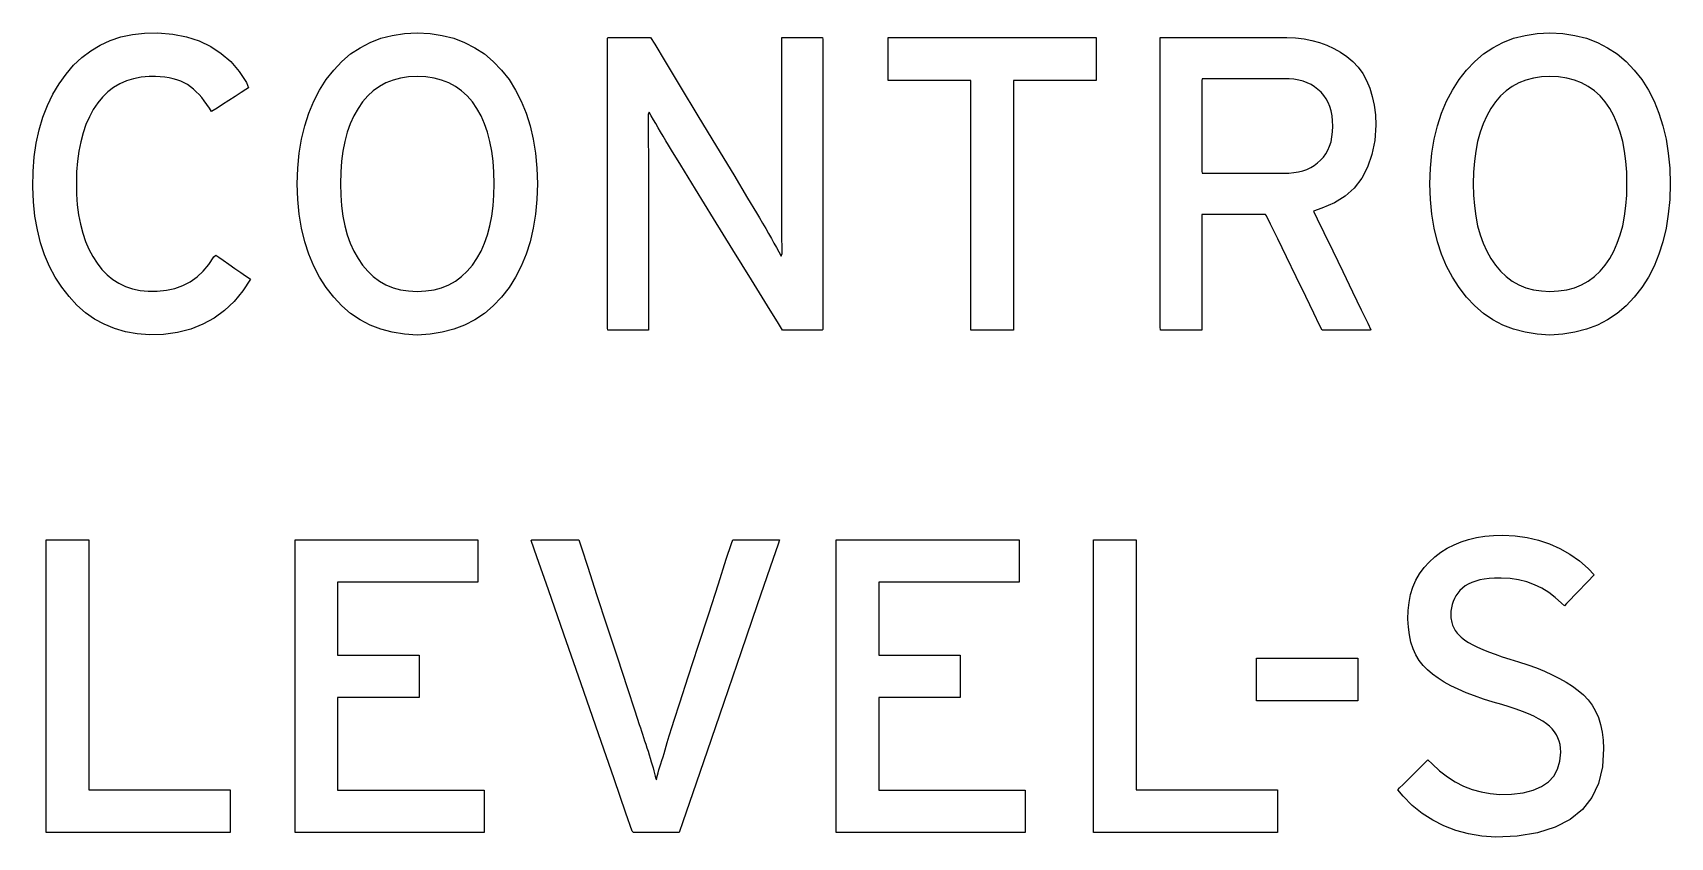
# Model space of a CAD drawing. Extents: x 1 to 47.7, y 0.2 to 35.
# Drawn here: x 1.831 to 3.298, y 23.596 to 24.317 of the extents above; entities that cross this region are included whole.
import ezdxf

# ---------------------------------------------------------------- set-up
doc = ezdxf.new("R2010")
doc.units = 0
doc.header["$MEASUREMENT"] = 0
doc.layers.add('7_0_____DWG', color=7, linetype='CONTINUOUS')

msp = doc.modelspace()

# ---------------------------------------------------------------- linework, layer by layer
at = {"layer": '7_0_____DWG'}
for points in [[(2.0262, 24.0959), (2.0193, 24.0853), (2.0116, 24.0759), (2.0031, 24.0678), (1.9938, 24.061), (1.9837, 24.0554), (1.9727, 24.0511), (1.961, 24.048), (1.9484, 24.0463), (1.9357, 24.0459), (1.9247, 24.0468), (1.9143, 24.0487), (1.9044, 24.0516), (1.8951, 24.0554), (1.8864, 24.0601), (1.8783, 24.0658), (1.8707, 24.0725), (1.8637, 24.0802), (1.8571, 24.0886), (1.8513, 24.0976), (1.8461, 24.1072), (1.8417, 24.1175), (1.8381, 24.1284), (1.8353, 24.14), (1.8331, 24.1522), (1.8318, 24.165), (1.8312, 24.1785), (1.8314, 24.1922), (1.8325, 24.2053), (1.8343, 24.2178), (1.8369, 24.2297), (1.8402, 24.2409), (1.8443, 24.2515), (1.8491, 24.2615), (1.8547, 24.2709), (1.861, 24.2796), (1.8678, 24.2875), (1.8752, 24.2944), (1.8831, 24.3004), (1.8916, 24.3055), (1.9006, 24.3096), (1.9102, 24.3128), (1.9204, 24.315), (1.9312, 24.3163), (1.9433, 24.3165), (1.9566, 24.3153), (1.9689, 24.3129), (1.9802, 24.3093), (1.9906, 24.3043), (2.0001, 24.2981), (2.0086, 24.2907), (2.0161, 24.2819), (2.0227, 24.272), (2.0246, 24.2673), (2.0221, 24.2657), (2.0179, 24.263), (2.0126, 24.2596), (2.0069, 24.2559), (2.0013, 24.2522), (1.9964, 24.2491), (1.9929, 24.2469), (1.9914, 24.2459), (1.9895, 24.249), (1.9872, 24.2524), (1.9849, 24.2556), (1.9826, 24.2585), (1.9802, 24.2613), (1.9777, 24.2638), (1.9751, 24.2661), (1.9725, 24.2682), (1.9698, 24.2701), (1.9669, 24.2717), (1.9638, 24.2731), (1.9604, 24.2743), (1.957, 24.2753), (1.9533, 24.2761), (1.9494, 24.2767), (1.9454, 24.2772), (1.9412, 24.2774), (1.9356, 24.2773), (1.9283, 24.2767), (1.9215, 24.2753), (1.9151, 24.2734), (1.9091, 24.2708), (1.9035, 24.2675), (1.8984, 24.2636), (1.8937, 24.259), (1.8894, 24.2538), (1.8854, 24.2479), (1.8819, 24.2414), (1.8788, 24.2344), (1.8763, 24.2269), (1.8741, 24.219), (1.8725, 24.2105), (1.8713, 24.2015), (1.8705, 24.192), (1.8703, 24.182), (1.8705, 24.172), (1.8711, 24.1625), (1.8723, 24.1536), (1.8739, 24.1451), (1.8759, 24.1371), (1.8785, 24.1297), (1.8815, 24.1227), (1.8849, 24.1162), (1.8888, 24.1102), (1.8931, 24.1046), (1.8977, 24.0997), (1.9028, 24.0955), (1.9083, 24.0921), (1.9143, 24.0893), (1.9206, 24.0872), (1.9274, 24.0857), (1.9346, 24.085), (1.9426, 24.085), (1.9509, 24.0859), (1.9586, 24.0876), (1.9657, 24.0901), (1.9723, 24.0935), (1.9784, 24.0978), (1.984, 24.1029), (1.989, 24.1089), (1.9934, 24.1158), (1.9952, 24.1173), (1.9978, 24.1155), (2.0019, 24.1127), (2.0069, 24.1092), (2.0123, 24.1055), (2.0175, 24.1019), (2.0219, 24.0989), (2.025, 24.0967)], [(2.2834, 24.1813), (2.2829, 24.1673), (2.2817, 24.154), (2.2796, 24.1414), (2.2768, 24.1294), (2.2733, 24.1182), (2.2689, 24.1076), (2.2638, 24.0977), (2.2579, 24.0884), (2.2512, 24.0798), (2.2438, 24.072), (2.2358, 24.0652), (2.2272, 24.0595), (2.2181, 24.0547), (2.2083, 24.051), (2.198, 24.0482), (2.1871, 24.0465), (2.1755, 24.0458), (2.1641, 24.0465), (2.1533, 24.0482), (2.1431, 24.051), (2.1334, 24.0547), (2.1244, 24.0595), (2.116, 24.0652), (2.1081, 24.072), (2.1009, 24.0798), (2.0942, 24.0884), (2.0881, 24.0977), (2.0829, 24.1076), (2.0784, 24.1182), (2.0748, 24.1294), (2.0719, 24.1414), (2.0698, 24.154), (2.0686, 24.1673), (2.0681, 24.1813), (2.0686, 24.1952), (2.0698, 24.2086), (2.0719, 24.2212), (2.0748, 24.2332), (2.0784, 24.2445), (2.0829, 24.2552), (2.0881, 24.2652), (2.0942, 24.2746), (2.1009, 24.2832), (2.1081, 24.2909), (2.116, 24.2976), (2.1244, 24.3032), (2.1334, 24.3079), (2.1431, 24.3116), (2.1533, 24.3142), (2.1641, 24.3159), (2.1755, 24.3166), (2.1871, 24.3159), (2.198, 24.3142), (2.2083, 24.3116), (2.2181, 24.3079), (2.2272, 24.3032), (2.2358, 24.2976), (2.2438, 24.2909), (2.2512, 24.2832), (2.2579, 24.2746), (2.2638, 24.2652), (2.2689, 24.2552), (2.2733, 24.2445), (2.2768, 24.2332), (2.2796, 24.2212), (2.2817, 24.2086), (2.2829, 24.1952)], [(2.5029, 24.05), (2.4992, 24.056), (2.4894, 24.072), (2.4752, 24.0951), (2.4585, 24.1222), (2.4411, 24.1503), (2.425, 24.1766), (2.4118, 24.198), (2.4035, 24.2114), (2.4009, 24.2158), (2.3984, 24.2199), (2.396, 24.2239), (2.3937, 24.2277), (2.3915, 24.2315), (2.3894, 24.2352), (2.3873, 24.2387), (2.3853, 24.2421), (2.3834, 24.2454), (2.3826, 24.2433), (2.3826, 24.237), (2.3826, 24.2304), (2.3827, 24.2237), (2.3827, 24.2168), (2.3828, 24.2097), (2.3828, 24.2024), (2.3829, 24.1949), (2.383, 24.1871), (2.383, 24.1823), (2.383, 24.1701), (2.383, 24.1517), (2.383, 24.1297), (2.383, 24.1063), (2.383, 24.0843), (2.383, 24.0659), (2.383, 24.0537), (2.3829, 24.05), (2.3812, 24.05), (2.3774, 24.05), (2.372, 24.05), (2.3659, 24.05), (2.3596, 24.05), (2.3538, 24.05), (2.3492, 24.05), (2.3465, 24.05), (2.346, 24.0518), (2.346, 24.0688), (2.346, 24.0998), (2.346, 24.1399), (2.346, 24.1844), (2.346, 24.2286), (2.346, 24.2677), (2.346, 24.2969), (2.346, 24.3116), (2.3468, 24.3124), (2.3499, 24.3124), (2.355, 24.3124), (2.3612, 24.3124), (2.3678, 24.3124), (2.3742, 24.3124), (2.3797, 24.3124), (2.3834, 24.3124), (2.3848, 24.3124), (2.3884, 24.3065), (2.3978, 24.2909), (2.4113, 24.2685), (2.4272, 24.2421), (2.4438, 24.2147), (2.4592, 24.1892), (2.4717, 24.1684), (2.4796, 24.1553), (2.4823, 24.1508), (2.4851, 24.1459), (2.4879, 24.1412), (2.4905, 24.1367), (2.493, 24.1323), (2.4953, 24.1281), (2.4976, 24.1241), (2.4997, 24.1202), (2.5017, 24.1165), (2.5025, 24.1187), (2.5025, 24.1252), (2.5024, 24.1318), (2.5023, 24.1387), (2.5023, 24.1458), (2.5023, 24.153), (2.5022, 24.1604), (2.5022, 24.168), (2.5022, 24.1758), (2.5022, 24.1806), (2.5022, 24.1928), (2.5022, 24.2111), (2.5022, 24.2331), (2.5022, 24.2563), (2.5022, 24.2782), (2.5022, 24.2965), (2.5022, 24.3087), (2.5022, 24.3124), (2.504, 24.3124), (2.5078, 24.3124), (2.5132, 24.3124), (2.5193, 24.3124), (2.5256, 24.3124), (2.5314, 24.3124), (2.536, 24.3124), (2.5387, 24.3124), (2.5392, 24.3105), (2.5392, 24.2935), (2.5392, 24.2626), (2.5392, 24.2225), (2.5392, 24.178), (2.5392, 24.1338), (2.5392, 24.0947), (2.5392, 24.0654), (2.5392, 24.0508), (2.5385, 24.05), (2.5355, 24.05), (2.5308, 24.05), (2.525, 24.05), (2.5188, 24.05), (2.5128, 24.05), (2.5078, 24.05), (2.5042, 24.05)], [(3.0345, 24.2339), (3.0335, 24.22), (3.0311, 24.2074), (3.0272, 24.1961), (3.0219, 24.1862), (3.0152, 24.1775), (3.007, 24.1702), (2.9974, 24.1642), (2.9863, 24.1595), (2.9788, 24.1567), (2.982, 24.15), (2.988, 24.1375), (2.996, 24.1211), (3.0049, 24.1028), (3.0137, 24.0845), (3.0215, 24.0684), (3.0273, 24.0563), (3.0302, 24.0503), (3.0295, 24.05), (3.0258, 24.05), (3.02, 24.05), (3.0129, 24.05), (3.0053, 24.05), (2.998, 24.05), (2.9919, 24.05), (2.9878, 24.05), (2.9864, 24.05), (2.9842, 24.0545), (2.979, 24.0653), (2.9717, 24.0804), (2.9632, 24.0978), (2.9546, 24.1157), (2.9466, 24.1321), (2.9403, 24.145), (2.9367, 24.1526), (2.9356, 24.1538), (2.9317, 24.1538), (2.9248, 24.1538), (2.9159, 24.1538), (2.906, 24.1538), (2.8963, 24.1538), (2.8878, 24.1538), (2.8816, 24.1538), (2.8787, 24.1538), (2.8786, 24.1512), (2.8786, 24.142), (2.8786, 24.1279), (2.8786, 24.1109), (2.8786, 24.0929), (2.8786, 24.0759), (2.8786, 24.0619), (2.8786, 24.0526), (2.8786, 24.05), (2.8767, 24.05), (2.8727, 24.05), (2.8672, 24.05), (2.8609, 24.05), (2.8545, 24.05), (2.8487, 24.05), (2.8441, 24.05), (2.8416, 24.05), (2.8413, 24.053), (2.8413, 24.0722), (2.8413, 24.1049), (2.8413, 24.1463), (2.8413, 24.1915), (2.8413, 24.2356), (2.8413, 24.2737), (2.8413, 24.3009), (2.8413, 24.3123), (2.8448, 24.3124), (2.8553, 24.3124), (2.8707, 24.3124), (2.8892, 24.3124), (2.9084, 24.3124), (2.9264, 24.3124), (2.9412, 24.3124), (2.9505, 24.3124), (2.9549, 24.3124), (2.9627, 24.312), (2.9702, 24.3111), (2.9773, 24.3097), (2.9842, 24.3078), (2.9907, 24.3054), (2.997, 24.3025), (3.0029, 24.2991), (3.0086, 24.2952), (3.0139, 24.2907), (3.0186, 24.2857), (3.0228, 24.28), (3.0263, 24.2738), (3.0291, 24.267), (3.0314, 24.2596), (3.0331, 24.2516), (3.0341, 24.243)], [(3.2983, 24.1813), (3.2979, 24.1673), (3.2966, 24.154), (3.2946, 24.1414), (3.2918, 24.1294), (3.2882, 24.1182), (3.2839, 24.1076), (3.2787, 24.0977), (3.2728, 24.0884), (3.2661, 24.0798), (3.2587, 24.072), (3.2508, 24.0652), (3.2422, 24.0595), (3.233, 24.0547), (3.2233, 24.051), (3.2129, 24.0482), (3.202, 24.0465), (3.1905, 24.0458), (3.1791, 24.0465), (3.1682, 24.0482), (3.158, 24.051), (3.1484, 24.0547), (3.1394, 24.0595), (3.1309, 24.0652), (3.1231, 24.072), (3.1159, 24.0798), (3.1091, 24.0884), (3.1031, 24.0977), (3.0978, 24.1076), (3.0934, 24.1182), (3.0897, 24.1294), (3.0869, 24.1414), (3.0848, 24.154), (3.0835, 24.1673), (3.083, 24.1813), (3.0835, 24.1952), (3.0848, 24.2086), (3.0869, 24.2212), (3.0897, 24.2332), (3.0934, 24.2445), (3.0978, 24.2552), (3.1031, 24.2652), (3.1091, 24.2746), (3.1159, 24.2832), (3.1231, 24.2909), (3.1309, 24.2976), (3.1394, 24.3032), (3.1484, 24.3079), (3.158, 24.3116), (3.1682, 24.3142), (3.1791, 24.3159), (3.1905, 24.3166), (3.202, 24.3159), (3.2129, 24.3142), (3.2233, 24.3116), (3.233, 24.3079), (3.2422, 24.3032), (3.2508, 24.2976), (3.2587, 24.2909), (3.2661, 24.2832), (3.2728, 24.2746), (3.2787, 24.2652), (3.2839, 24.2552), (3.2882, 24.2445), (3.2918, 24.2332), (3.2946, 24.2212), (3.2966, 24.2086), (3.2979, 24.1952)], [(2.2446, 24.1813), (2.2443, 24.1916), (2.2436, 24.2014), (2.2424, 24.2106), (2.2407, 24.2193), (2.2386, 24.2275), (2.2359, 24.2351), (2.2328, 24.2422), (2.2292, 24.2488), (2.2251, 24.2548), (2.2205, 24.26), (2.2154, 24.2646), (2.2099, 24.2684), (2.204, 24.2716), (2.1975, 24.2741), (2.1907, 24.2759), (2.1833, 24.277), (2.1755, 24.2774), (2.1679, 24.277), (2.1607, 24.2759), (2.154, 24.2741), (2.1476, 24.2716), (2.1417, 24.2684), (2.1363, 24.2646), (2.1313, 24.26), (2.1267, 24.2548), (2.1226, 24.2488), (2.1189, 24.2422), (2.1157, 24.2351), (2.113, 24.2275), (2.1108, 24.2193), (2.1091, 24.2106), (2.1078, 24.2014), (2.1071, 24.1916), (2.1069, 24.1813), (2.1071, 24.1711), (2.1078, 24.1614), (2.1091, 24.1523), (2.1108, 24.1437), (2.113, 24.1356), (2.1157, 24.128), (2.1189, 24.1209), (2.1226, 24.1144), (2.1267, 24.1083), (2.1313, 24.1029), (2.1363, 24.0981), (2.1417, 24.0941), (2.1476, 24.0908), (2.154, 24.0882), (2.1607, 24.0864), (2.1679, 24.0853), (2.1755, 24.0849), (2.1833, 24.0853), (2.1907, 24.0864), (2.1975, 24.0882), (2.204, 24.0908), (2.2099, 24.0941), (2.2154, 24.0981), (2.2205, 24.1029), (2.2251, 24.1083), (2.2292, 24.1144), (2.2328, 24.1209), (2.2359, 24.128), (2.2386, 24.1356), (2.2407, 24.1437), (2.2424, 24.1523), (2.2436, 24.1614), (2.2443, 24.1711)], [(2.996, 24.2328), (2.9958, 24.2377), (2.9953, 24.2422), (2.9944, 24.2465), (2.9932, 24.2504), (2.9918, 24.2541), (2.99, 24.2575), (2.9879, 24.2605), (2.9855, 24.2633), (2.9827, 24.2658), (2.9797, 24.2681), (2.9765, 24.2701), (2.973, 24.2717), (2.9693, 24.2731), (2.9654, 24.2741), (2.9612, 24.2749), (2.9568, 24.2753), (2.9527, 24.2754), (2.9491, 24.2754), (2.9408, 24.2754), (2.9295, 24.2754), (2.9166, 24.2754), (2.9037, 24.2754), (2.892, 24.2754), (2.8833, 24.2754), (2.8789, 24.2754), (2.8786, 24.2737), (2.8786, 24.2663), (2.8786, 24.2547), (2.8786, 24.2406), (2.8786, 24.2256), (2.8786, 24.2114), (2.8786, 24.1998), (2.8786, 24.1925), (2.8789, 24.1908), (2.8833, 24.1908), (2.892, 24.1908), (2.9037, 24.1908), (2.9166, 24.1908), (2.9295, 24.1908), (2.9408, 24.1908), (2.9491, 24.1908), (2.9527, 24.1908), (2.9567, 24.1909), (2.961, 24.1913), (2.9652, 24.192), (2.9691, 24.193), (2.9728, 24.1942), (2.9762, 24.1958), (2.9794, 24.1977), (2.9824, 24.1999), (2.9851, 24.2023), (2.9876, 24.205), (2.9898, 24.2081), (2.9916, 24.2114), (2.9931, 24.2151), (2.9944, 24.219), (2.9952, 24.2233), (2.9958, 24.2279)], [(3.2595, 24.1813), (3.2593, 24.1916), (3.2586, 24.2014), (3.2574, 24.2106), (3.2557, 24.2193), (3.2535, 24.2275), (3.2509, 24.2351), (3.2477, 24.2422), (3.2441, 24.2488), (3.24, 24.2548), (3.2354, 24.26), (3.2304, 24.2646), (3.2249, 24.2684), (3.2189, 24.2716), (3.2125, 24.2741), (3.2056, 24.2759), (3.1983, 24.277), (3.1905, 24.2774), (3.1829, 24.277), (3.1757, 24.2759), (3.1689, 24.2741), (3.1626, 24.2716), (3.1567, 24.2684), (3.1513, 24.2646), (3.1463, 24.26), (3.1417, 24.2548), (3.1375, 24.2488), (3.1339, 24.2422), (3.1307, 24.2351), (3.128, 24.2275), (3.1257, 24.2193), (3.124, 24.2106), (3.1228, 24.2014), (3.1221, 24.1916), (3.1218, 24.1813), (3.1221, 24.1711), (3.1228, 24.1614), (3.124, 24.1523), (3.1257, 24.1437), (3.128, 24.1356), (3.1307, 24.128), (3.1339, 24.1209), (3.1375, 24.1144), (3.1417, 24.1083), (3.1463, 24.1029), (3.1513, 24.0981), (3.1567, 24.0941), (3.1626, 24.0908), (3.1689, 24.0882), (3.1757, 24.0864), (3.1829, 24.0853), (3.1905, 24.0849), (3.1983, 24.0853), (3.2056, 24.0864), (3.2125, 24.0882), (3.2189, 24.0908), (3.2249, 24.0941), (3.2304, 24.0981), (3.2354, 24.1029), (3.24, 24.1083), (3.2441, 24.1144), (3.2477, 24.1209), (3.2509, 24.128), (3.2535, 24.1356), (3.2557, 24.1437), (3.2574, 24.1523), (3.2586, 24.1614), (3.2593, 24.1711)], [(2.4103, 23.6), (2.4087, 23.6), (2.4046, 23.6), (2.3987, 23.6), (2.3918, 23.6), (2.3846, 23.6), (2.378, 23.6), (2.3726, 23.6), (2.3694, 23.6), (2.3682, 23.6013), (2.3626, 23.6175), (2.352, 23.6482), (2.338, 23.6884), (2.3224, 23.7333), (2.3069, 23.7779), (2.2932, 23.8174), (2.2829, 23.847), (2.2778, 23.8616), (2.2784, 23.8624), (2.282, 23.8624), (2.2877, 23.8624), (2.2946, 23.8624), (2.302, 23.8624), (2.3091, 23.8624), (2.315, 23.8624), (2.3191, 23.8624), (2.3204, 23.8623), (2.3228, 23.8551), (2.3285, 23.8377), (2.3364, 23.8134), (2.3456, 23.7853), (2.355, 23.7565), (2.3637, 23.7301), (2.3705, 23.7092), (2.3745, 23.697), (2.3756, 23.6938), (2.3765, 23.691), (2.3775, 23.6881), (2.3784, 23.6852), (2.3794, 23.6823), (2.3804, 23.6792), (2.3815, 23.6761), (2.3825, 23.673), (2.3835, 23.6698), (2.3845, 23.6666), (2.3853, 23.6635), (2.3861, 23.6606), (2.3869, 23.6579), (2.3876, 23.6553), (2.3882, 23.6529), (2.3888, 23.6507), (2.3894, 23.6486), (2.3899, 23.6474), (2.3903, 23.6493), (2.3909, 23.6515), (2.3915, 23.6537), (2.3922, 23.6562), (2.393, 23.6588), (2.3939, 23.6616), (2.3948, 23.6646), (2.3959, 23.6678), (2.3969, 23.671), (2.3979, 23.6743), (2.3988, 23.6775), (2.3997, 23.6806), (2.4006, 23.6836), (2.4015, 23.6866), (2.4024, 23.6895), (2.4033, 23.6924), (2.4042, 23.6952), (2.4059, 23.7006), (2.411, 23.7163), (2.4185, 23.7395), (2.4274, 23.7671), (2.4368, 23.7959), (2.4455, 23.823), (2.4526, 23.845), (2.4572, 23.859), (2.4584, 23.8624), (2.4607, 23.8624), (2.4655, 23.8624), (2.4718, 23.8624), (2.479, 23.8624), (2.4862, 23.8624), (2.4926, 23.8624), (2.4976, 23.8624), (2.5002, 23.8624), (2.499, 23.8583), (2.4919, 23.8377), (2.4803, 23.804), (2.4659, 23.762), (2.4504, 23.7167), (2.4354, 23.673), (2.4225, 23.6357), (2.4136, 23.6097)], [(3.2386, 23.6753), (3.2376, 23.6588), (3.234, 23.6441), (3.228, 23.6314), (3.2196, 23.6207), (3.2086, 23.6118), (3.1953, 23.6049), (3.1794, 23.5999), (3.1611, 23.5969), (3.142, 23.5959), (3.1295, 23.5969), (3.1176, 23.5989), (3.1063, 23.6019), (3.0956, 23.606), (3.0855, 23.6111), (3.076, 23.6172), (3.0671, 23.6244), (3.0589, 23.6326), (3.0542, 23.6383), (3.0558, 23.64), (3.0589, 23.6431), (3.063, 23.6471), (3.0676, 23.6517), (3.0722, 23.6562), (3.0763, 23.6603), (3.0794, 23.6635), (3.0812, 23.6652), (3.085, 23.6615), (3.0917, 23.6554), (3.0986, 23.65), (3.1057, 23.6454), (3.1132, 23.6416), (3.1209, 23.6386), (3.1288, 23.6364), (3.137, 23.6349), (3.1455, 23.6343), (3.1562, 23.6345), (3.1665, 23.6357), (3.1754, 23.638), (3.1829, 23.6412), (3.1891, 23.6454), (3.1939, 23.6506), (3.1974, 23.6568), (3.1995, 23.6639), (3.2002, 23.6721), (3.2001, 23.6757), (3.1996, 23.6789), (3.1988, 23.682), (3.1977, 23.6849), (3.1963, 23.6877), (3.1945, 23.6904), (3.1925, 23.6929), (3.1901, 23.6953), (3.1874, 23.6976), (3.1841, 23.6998), (3.1803, 23.702), (3.176, 23.7042), (3.1713, 23.7064), (3.166, 23.7085), (3.1603, 23.7106), (3.1541, 23.7127), (3.1475, 23.7148), (3.1397, 23.717), (3.1311, 23.7196), (3.123, 23.7224), (3.1154, 23.7253), (3.1084, 23.7284), (3.1018, 23.7316), (3.0958, 23.7349), (3.0903, 23.7384), (3.0853, 23.742), (3.0808, 23.7457), (3.0768, 23.7498), (3.0734, 23.7543), (3.0704, 23.7593), (3.0679, 23.7648), (3.066, 23.7707), (3.0646, 23.7771), (3.0637, 23.784), (3.0633, 23.7913), (3.0635, 23.799), (3.0643, 23.8063), (3.0657, 23.8133), (3.0678, 23.8199), (3.0705, 23.8261), (3.0738, 23.8319), (3.0777, 23.8374), (3.0822, 23.8424), (3.0874, 23.8471), (3.0928, 23.8512), (3.0985, 23.8548), (3.1046, 23.8579), (3.111, 23.8605), (3.1177, 23.8627), (3.1248, 23.8644), (3.1322, 23.8656), (3.1399, 23.8663), (3.1482, 23.8666), (3.1594, 23.866), (3.1701, 23.8644), (3.1804, 23.862), (3.1902, 23.8587), (3.1995, 23.8545), (3.2084, 23.8494), (3.2169, 23.8434), (3.2249, 23.8365), (3.2302, 23.8309), (3.2287, 23.8294), (3.2258, 23.8263), (3.2218, 23.8222), (3.2174, 23.8176), (3.2128, 23.8129), (3.2087, 23.8086), (3.2055, 23.8052), (3.2036, 23.8033), (3.2008, 23.8057), (3.1953, 23.8107), (3.1894, 23.8152), (3.1832, 23.8189), (3.1766, 23.8221), (3.1697, 23.8246), (3.1624, 23.8264), (3.1548, 23.8276), (3.1468, 23.8281), (3.1408, 23.828), (3.1361, 23.8277), (3.1317, 23.8271), (3.1277, 23.8264), (3.124, 23.8253), (3.1205, 23.8241), (3.1174, 23.8227), (3.1146, 23.821), (3.1121, 23.8191), (3.1099, 23.8169), (3.108, 23.8146), (3.1063, 23.8122), (3.1049, 23.8097), (3.1037, 23.8071), (3.1028, 23.8043), (3.1022, 23.8015), (3.1018, 23.7985), (3.1017, 23.7954), (3.1017, 23.7939), (3.1018, 23.7924), (3.102, 23.791), (3.1022, 23.7896), (3.1025, 23.7883), (3.1028, 23.787), (3.1032, 23.7858), (3.1037, 23.7846), (3.1043, 23.7835), (3.1049, 23.7822), (3.1057, 23.781), (3.1065, 23.7798), (3.1075, 23.7786), (3.1085, 23.7774), (3.1097, 23.7762), (3.111, 23.7751), (3.1124, 23.7739), (3.1144, 23.7724), (3.1176, 23.7704), (3.1214, 23.7683), (3.1256, 23.7662), (3.1303, 23.7641), (3.1356, 23.7619), (3.1414, 23.7598), (3.1477, 23.7576), (3.1545, 23.7554), (3.1625, 23.753), (3.1706, 23.7503), (3.1784, 23.7475), (3.1857, 23.7445), (3.1926, 23.7414), (3.1991, 23.7381), (3.2051, 23.7347), (3.2107, 23.7311), (3.2159, 23.7274), (3.2206, 23.7234), (3.2247, 23.719), (3.2283, 23.7141), (3.2314, 23.7088), (3.234, 23.703), (3.2359, 23.6968), (3.2374, 23.6901), (3.2383, 23.6829)]]:
    msp.add_lwpolyline(points, close=True, dxfattribs=at)
for points in [[(2.7098, 24.2739), (2.7098, 24.05), (2.6718, 24.05), (2.6718, 24.2739), (2.5976, 24.2739), (2.5976, 24.3124), (2.7841, 24.3124), (2.7841, 24.2739), (2.7098, 24.2739)], [(1.8432, 23.6), (1.8432, 23.8624), (1.8813, 23.8624), (1.8813, 23.6384), (2.0081, 23.6384), (2.0081, 23.6), (1.8432, 23.6)], [(2.0662, 23.6), (2.0662, 23.8624), (2.23, 23.8624), (2.23, 23.8243), (2.1043, 23.8243), (2.1043, 23.7591), (2.1773, 23.7591), (2.1773, 23.721), (2.1043, 23.721), (2.1043, 23.6381), (2.2355, 23.6381), (2.2355, 23.6), (2.0662, 23.6)], [(2.5511, 23.6), (2.5511, 23.8624), (2.7149, 23.8624), (2.7149, 23.8243), (2.5892, 23.8243), (2.5892, 23.7591), (2.6622, 23.7591), (2.6622, 23.721), (2.5892, 23.721), (2.5892, 23.6381), (2.7204, 23.6381), (2.7204, 23.6), (2.5511, 23.6)], [(2.7816, 23.6), (2.7816, 23.8624), (2.8197, 23.8624), (2.8197, 23.6384), (2.9465, 23.6384), (2.9465, 23.6), (2.7816, 23.6)], [(2.9277, 23.7181), (2.9277, 23.7562), (3.0185, 23.7562), (3.0185, 23.7181), (2.9277, 23.7181)]]:
    msp.add_lwpolyline(points, dxfattribs=at)

doc.saveas('drawing.dxf')
